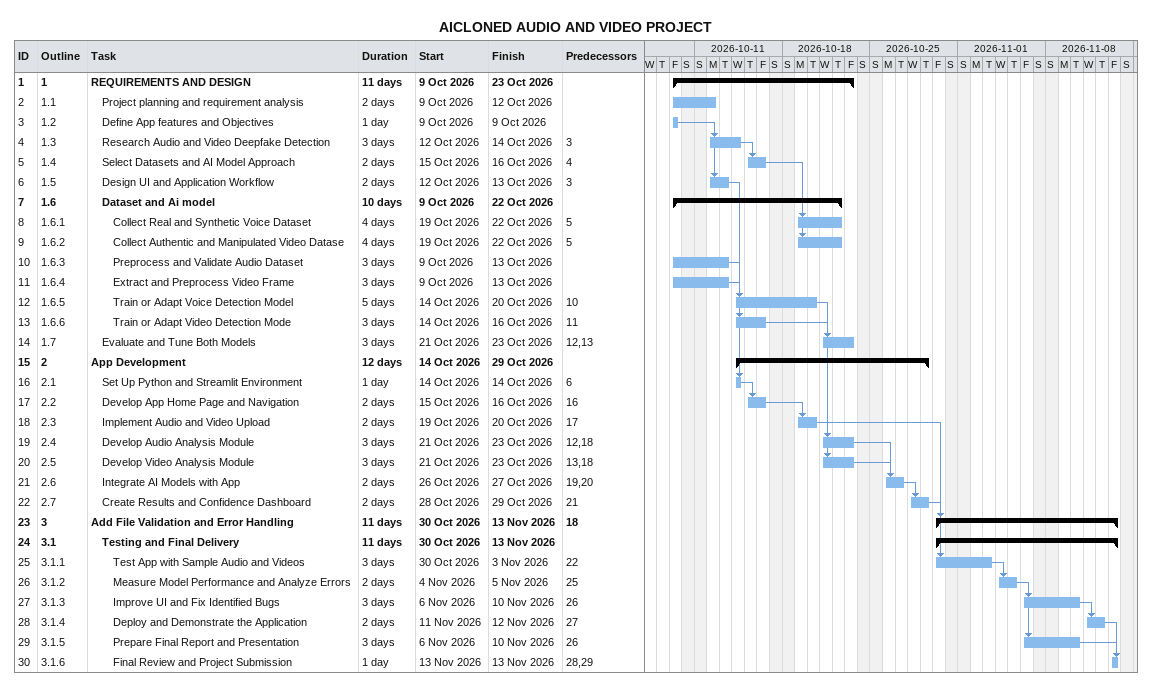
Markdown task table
AICLONED AUDIO AND VIDEO PROJECT

| ID | WBS | Task | Duration | Start | Finish | Predecessors |
|---|---|---|---|---|---|---|
| 1 | 1 | **REQUIREMENTS AND DESIGN** | 11d | 2026-10-09 | 2026-10-23 |  |
| 2 | 1.1 | Project planning and requirement analysis | 2d | 2026-10-09 | 2026-10-12 |  |
| 3 | 1.2 | Define App features and Objectives | 1d | 2026-10-09 | 2026-10-09 |  |
| 4 | 1.3 | Research Audio and Video Deepfake Detection | 3d | 2026-10-12 | 2026-10-14 | 3 |
| 5 | 1.4 | Select Datasets and AI Model Approach | 2d | 2026-10-15 | 2026-10-16 | 4 |
| 6 | 1.5 | Design UI and Application Workflow | 2d | 2026-10-12 | 2026-10-13 | 3 |
| 7 | 1.6 | **Dataset and Ai model** | 10d | 2026-10-09 | 2026-10-22 |  |
| 8 | 1.6.1 | Collect Real and Synthetic Voice Dataset | 4d | 2026-10-19 | 2026-10-22 | 5 |
| 9 | 1.6.2 | Collect Authentic and Manipulated Video Datase | 4d | 2026-10-19 | 2026-10-22 | 5 |
| 10 | 1.6.3 | Preprocess and Validate Audio Dataset | 3d | 2026-10-09 | 2026-10-13 |  |
| 11 | 1.6.4 | Extract and Preprocess Video Frame | 3d | 2026-10-09 | 2026-10-13 |  |
| 12 | 1.6.5 | Train or Adapt Voice Detection Model | 5d | 2026-10-14 | 2026-10-20 | 10 |
| 13 | 1.6.6 | Train or Adapt Video Detection Mode | 3d | 2026-10-14 | 2026-10-16 | 11 |
| 14 | 1.7 | Evaluate and Tune Both Models | 3d | 2026-10-21 | 2026-10-23 | 12, 13 |
| 15 | 2 | **App Development** | 12d | 2026-10-14 | 2026-10-29 |  |
| 16 | 2.1 | Set Up Python and Streamlit Environment | 1d | 2026-10-14 | 2026-10-14 | 6 |
| 17 | 2.2 | Develop App Home Page and Navigation | 2d | 2026-10-15 | 2026-10-16 | 16 |
| 18 | 2.3 | Implement Audio and Video Upload | 2d | 2026-10-19 | 2026-10-20 | 17 |
| 19 | 2.4 | Develop Audio Analysis Module | 3d | 2026-10-21 | 2026-10-23 | 12, 18 |
| 20 | 2.5 | Develop Video Analysis Module | 3d | 2026-10-21 | 2026-10-23 | 13, 18 |
| 21 | 2.6 | Integrate AI Models with App | 2d | 2026-10-26 | 2026-10-27 | 19, 20 |
| 22 | 2.7 | Create Results and Confidence Dashboard | 2d | 2026-10-28 | 2026-10-29 | 21 |
| 23 | 3 | **Add File Validation and Error Handling** | 11d | 2026-10-30 | 2026-11-13 | 18 |
| 24 | 3.1 | **Testing and Final Delivery** | 11d | 2026-10-30 | 2026-11-13 |  |
| 25 | 3.1.1 | Test App with Sample Audio and Videos | 3d | 2026-10-30 | 2026-11-03 | 22 |
| 26 | 3.1.2 | Measure Model Performance and Analyze Errors | 2d | 2026-11-04 | 2026-11-05 | 25 |
| 27 | 3.1.3 | Improve UI and Fix Identified Bugs | 3d | 2026-11-06 | 2026-11-10 | 26 |
| 28 | 3.1.4 | Deploy and Demonstrate the Application | 2d | 2026-11-11 | 2026-11-12 | 27 |
| 29 | 3.1.5 | Prepare Final Report and Presentation | 3d | 2026-11-06 | 2026-11-10 | 26 |
| 30 | 3.1.6 | Final Review and Project Submission | 1d | 2026-11-13 | 2026-11-13 | 28, 29 |
